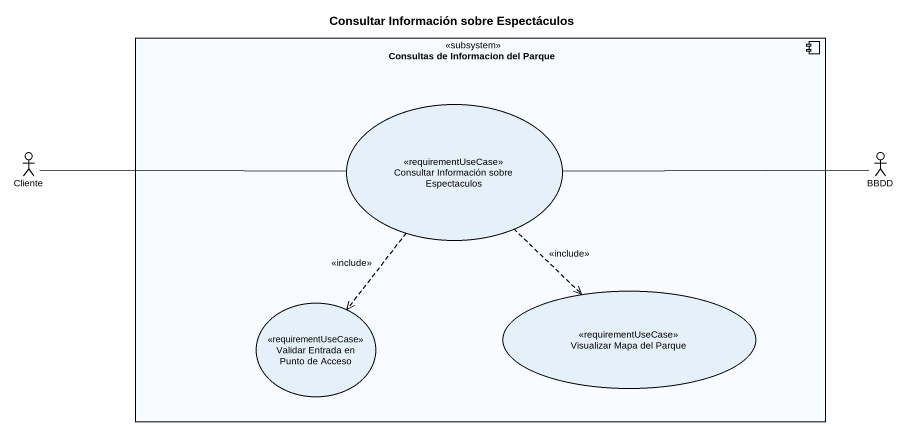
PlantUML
@startuml
title Consultar Información sobre Espectáculos
component "Consultas de Informacion del Parque" as Consultas_de_Informacion <<subsystem>> {
  usecase "Consultar Información sobre Espectaculos" as Consultar_Información_sobre <<requirementUseCase>>
  usecase "Validar Entrada en Punto de Acceso" as Validar_Entrada_en_Punto_de <<requirementUseCase>>
  usecase "Visualizar Mapa del Parque" as Visualizar_Mapa_del_Parque <<requirementUseCase>>
}
actor Cliente
actor BBDD
Consultar_Información_sobre -right- BBDD
Consultar_Información_sobre ..> Validar_Entrada_en_Punto_de : <<include>>
Consultar_Información_sobre ..> Visualizar_Mapa_del_Parque : <<include>>
Cliente -right- Consultar_Información_sobre
@enduml
